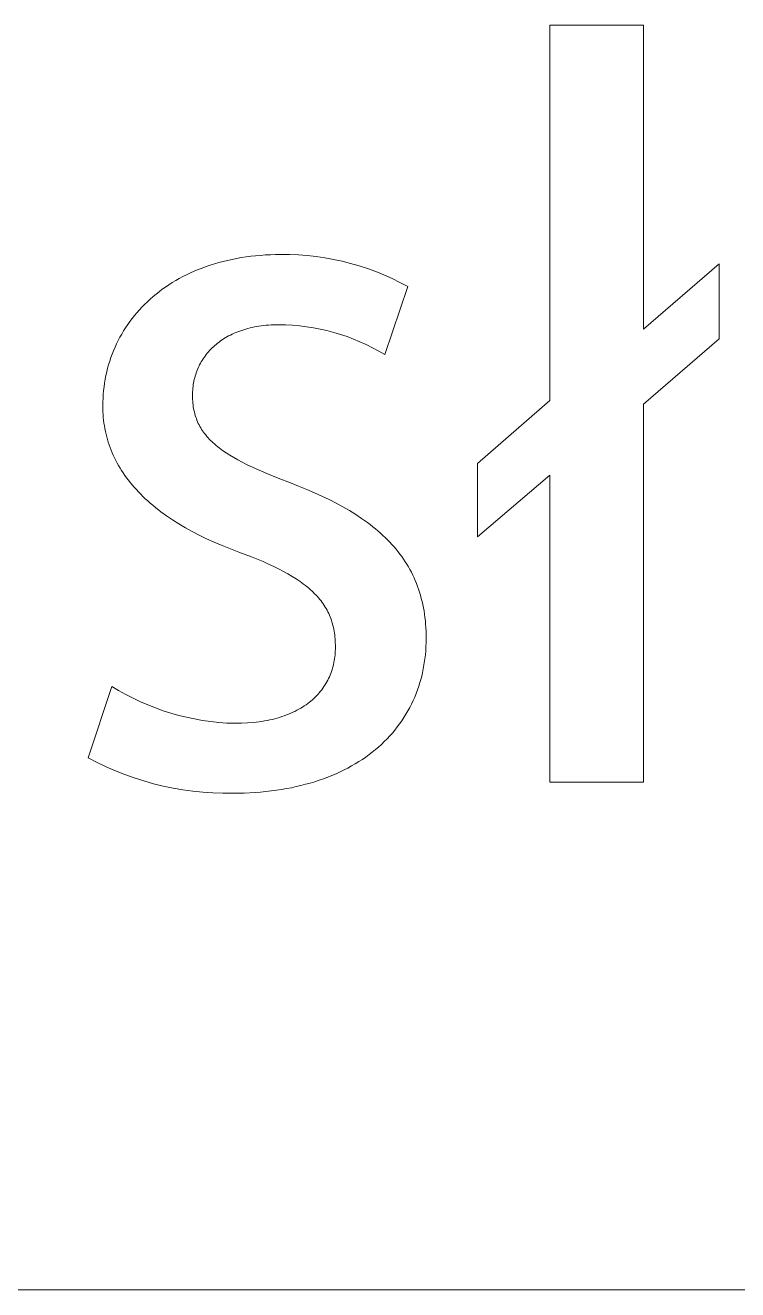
# Model space of a CAD drawing. Header units: millimetres. Extents: x -987 to 2591, y -102 to 2398.
# Drawn here: x 1912.87 to 1936.81, y -101.8 to -59.32 of the extents above; entities that cross this region are included whole.
import ezdxf

# ---------------------------------------------------------------- set-up
doc = ezdxf.new("R2010")
doc.units = ezdxf.units.MM
doc.header["$MEASUREMENT"] = 0
doc.layers.add('Domyślny', color=7, linetype='Continuous', true_color=0x000000)

msp = doc.modelspace()

# ---------------------------------------------------------------- linework, layer by layer
at = {"layer": 'Domyślny', "color": 18, "lineweight": 15, "true_color": 0x000000}
for p, q in [((1930.49, -71.924), (1930.49, -59.319)), ((1930.49, -59.319), (1933.647, -59.319)), ((1933.647, -59.319), (1933.647, -69.529)), ((1920.128, -67.125), (1920.286, -67.101)), ((1920.286, -67.101), (1920.446, -67.08)), ((1920.446, -67.08), (1920.609, -67.062)), ((1920.609, -67.062), (1920.774, -67.048)), ((1920.774, -67.048), (1920.941, -67.036)), ((1920.941, -67.036), (1921.11, -67.028)), ((1921.11, -67.028), (1921.282, -67.023)), ((1921.282, -67.023), (1921.455, -67.021)), ((1921.455, -67.021), (1921.752, -67.023)), ((1921.752, -67.023), (1922.048, -67.035)), ((1922.048, -67.035), (1922.344, -67.057)), ((1922.344, -67.057), (1922.638, -67.09)), ((1922.638, -67.09), (1922.932, -67.132)), ((1918.545, -67.582), (1918.677, -67.527)), ((1918.677, -67.527), (1918.811, -67.474)), ((1918.811, -67.474), (1918.948, -67.424)), ((1918.948, -67.424), (1919.087, -67.377)), ((1919.087, -67.377), (1919.228, -67.332)), ((1919.228, -67.332), (1919.372, -67.291)), ((1919.372, -67.291), (1919.519, -67.252)), ((1919.519, -67.252), (1919.667, -67.216)), ((1919.667, -67.216), (1919.819, -67.183)), ((1919.819, -67.183), (1919.972, -67.153)), ((1919.972, -67.153), (1920.128, -67.125)), ((1922.932, -67.132), (1923.223, -67.184)), ((1923.223, -67.184), (1923.513, -67.247)), ((1923.513, -67.247), (1923.801, -67.319)), ((1923.801, -67.319), (1924.085, -67.401)), ((1924.085, -67.401), (1924.367, -67.493)), ((1924.367, -67.493), (1924.646, -67.594)), ((1933.647, -69.529), (1936.184, -67.337)), ((1936.184, -67.337), (1936.184, -69.851)), ((1917.694, -68.038), (1917.808, -67.966)), ((1917.808, -67.966), (1917.924, -67.896)), ((1917.924, -67.896), (1918.043, -67.828)), ((1918.043, -67.828), (1918.165, -67.763)), ((1918.165, -67.763), (1918.289, -67.7)), ((1918.289, -67.7), (1918.416, -67.64)), ((1918.416, -67.64), (1918.545, -67.582)), ((1924.646, -67.594), (1924.921, -67.705)), ((1924.921, -67.705), (1925.192, -67.825)), ((1925.192, -67.825), (1925.458, -67.955)), ((1925.458, -67.955), (1925.72, -68.093)), ((1917.164, -68.434), (1917.265, -68.35)), ((1917.265, -68.35), (1917.368, -68.269)), ((1917.368, -68.269), (1917.474, -68.19)), ((1917.474, -68.19), (1917.583, -68.113)), ((1917.583, -68.113), (1917.694, -68.038)), ((1925.72, -68.093), (1924.946, -70.381)), ((1916.703, -68.881), (1916.79, -68.788)), ((1916.79, -68.788), (1916.879, -68.696)), ((1916.879, -68.696), (1916.972, -68.607)), ((1916.972, -68.607), (1917.067, -68.519)), ((1917.067, -68.519), (1917.164, -68.434)), ((1916.384, -69.274), (1916.459, -69.173)), ((1916.459, -69.173), (1916.538, -69.074)), ((1916.538, -69.074), (1916.619, -68.977)), ((1916.619, -68.977), (1916.703, -68.881)), ((1916.111, -69.693), (1916.175, -69.586)), ((1916.175, -69.586), (1916.241, -69.48)), ((1916.241, -69.48), (1916.311, -69.376)), ((1916.311, -69.376), (1916.384, -69.274)), ((1919.946, -69.641), (1919.884, -69.668)), ((1920.01, -69.616), (1919.946, -69.641)), ((1920.076, -69.591), (1920.01, -69.616)), ((1920.142, -69.568), (1920.076, -69.591)), ((1920.21, -69.546), (1920.142, -69.568)), ((1920.28, -69.525), (1920.21, -69.546)), ((1920.35, -69.506), (1920.28, -69.525)), ((1920.422, -69.488), (1920.35, -69.506)), ((1920.495, -69.471), (1920.422, -69.488)), ((1920.57, -69.455), (1920.495, -69.471)), ((1920.645, -69.441), (1920.57, -69.455)), ((1920.722, -69.429), (1920.645, -69.441)), ((1920.801, -69.417), (1920.722, -69.429)), ((1920.88, -69.408), (1920.801, -69.417)), ((1920.961, -69.399), (1920.88, -69.408)), ((1921.043, -69.392), (1920.961, -69.399)), ((1921.126, -69.387), (1921.043, -69.392)), ((1921.211, -69.383), (1921.126, -69.387)), ((1921.297, -69.381), (1921.211, -69.383)), ((1921.384, -69.38), (1921.297, -69.381)), ((1921.618, -69.384), (1921.384, -69.38)), ((1921.852, -69.397), (1921.618, -69.384)), ((1922.085, -69.417), (1921.852, -69.397)), ((1922.317, -69.445), (1922.085, -69.417)), ((1922.549, -69.481), (1922.317, -69.445)), ((1922.779, -69.525), (1922.549, -69.481)), ((1923.007, -69.577), (1922.779, -69.525)), ((1923.234, -69.636), (1923.007, -69.577)), ((1923.458, -69.703), (1923.234, -69.636)), ((1915.885, -70.137), (1915.937, -70.024)), ((1915.937, -70.024), (1915.992, -69.912)), ((1915.992, -69.912), (1916.05, -69.802)), ((1916.05, -69.802), (1916.111, -69.693)), ((1919.235, -70.079), (1919.19, -70.119)), ((1919.282, -70.039), (1919.235, -70.079)), ((1919.33, -70), (1919.282, -70.039)), ((1919.379, -69.962), (1919.33, -70)), ((1919.43, -69.925), (1919.379, -69.962)), ((1919.482, -69.889), (1919.43, -69.925)), ((1919.535, -69.854), (1919.482, -69.889)), ((1919.59, -69.821), (1919.535, -69.854)), ((1919.646, -69.788), (1919.59, -69.821)), ((1919.703, -69.756), (1919.646, -69.788)), ((1919.762, -69.726), (1919.703, -69.756)), ((1919.822, -69.697), (1919.762, -69.726)), ((1919.884, -69.668), (1919.822, -69.697)), ((1923.68, -69.778), (1923.458, -69.703)), ((1923.899, -69.86), (1923.68, -69.778)), ((1924.115, -69.95), (1923.899, -69.86)), ((1924.328, -70.047), (1924.115, -69.95)), ((1924.538, -70.151), (1924.328, -70.047)), ((1936.184, -69.851), (1933.647, -72.043)), ((1915.707, -70.604), (1915.747, -70.485)), ((1915.747, -70.485), (1915.79, -70.368)), ((1915.79, -70.368), (1915.836, -70.252)), ((1915.836, -70.252), (1915.885, -70.137)), ((1918.878, -70.478), (1918.845, -70.526)), ((1918.912, -70.43), (1918.878, -70.478)), ((1918.947, -70.383), (1918.912, -70.43)), ((1918.984, -70.337), (1918.947, -70.383)), ((1919.022, -70.292), (1918.984, -70.337)), ((1919.062, -70.247), (1919.022, -70.292)), ((1919.103, -70.204), (1919.062, -70.247)), ((1919.146, -70.161), (1919.103, -70.204)), ((1919.19, -70.119), (1919.146, -70.161)), ((1924.744, -70.263), (1924.538, -70.151)), ((1924.946, -70.381), (1924.744, -70.263)), ((1915.606, -70.966), (1915.637, -70.844)), ((1915.637, -70.844), (1915.67, -70.723)), ((1915.67, -70.723), (1915.707, -70.604)), ((1918.634, -70.94), (1918.614, -70.995)), ((1918.655, -70.886), (1918.634, -70.94)), ((1918.678, -70.833), (1918.655, -70.886)), ((1918.702, -70.78), (1918.678, -70.833)), ((1918.728, -70.728), (1918.702, -70.78)), ((1918.755, -70.676), (1918.728, -70.728)), ((1918.784, -70.626), (1918.755, -70.676)), ((1918.813, -70.576), (1918.784, -70.626)), ((1918.845, -70.526), (1918.813, -70.576)), ((1915.516, -71.465), (1915.533, -71.339)), ((1915.533, -71.339), (1915.554, -71.213)), ((1915.554, -71.213), (1915.579, -71.089)), ((1915.579, -71.089), (1915.606, -70.966)), ((1918.525, -71.334), (1918.516, -71.392)), ((1918.537, -71.276), (1918.525, -71.334)), ((1918.549, -71.219), (1918.537, -71.276)), ((1918.563, -71.162), (1918.549, -71.219)), ((1918.579, -71.106), (1918.563, -71.162)), ((1918.596, -71.05), (1918.579, -71.106)), ((1918.614, -70.995), (1918.596, -71.05)), ((1915.481, -71.848), (1915.489, -71.72)), ((1915.489, -71.72), (1915.501, -71.592)), ((1915.501, -71.592), (1915.516, -71.465)), ((1918.49, -71.69), (1918.489, -71.751)), ((1918.489, -71.751), (1918.49, -71.817)), ((1918.492, -71.63), (1918.49, -71.69)), ((1918.496, -71.57), (1918.492, -71.63)), ((1918.501, -71.51), (1918.496, -71.57)), ((1918.508, -71.451), (1918.501, -71.51)), ((1918.516, -71.392), (1918.508, -71.451)), ((1915.475, -72.108), (1915.476, -71.978)), ((1915.476, -72.205), (1915.475, -72.108)), ((1915.476, -71.978), (1915.481, -71.848)), ((1915.479, -72.302), (1915.476, -72.205)), ((1918.49, -71.817), (1918.492, -71.883)), ((1918.492, -71.883), (1918.496, -71.947)), ((1918.496, -71.947), (1918.501, -72.01)), ((1918.501, -72.01), (1918.508, -72.072)), ((1918.508, -72.072), (1918.516, -72.133)), ((1918.516, -72.133), (1918.526, -72.194)), ((1918.526, -72.194), (1918.537, -72.253)), ((1928.059, -74.044), (1930.49, -71.924)), ((1933.647, -72.043), (1933.647, -84.743)), ((1915.484, -72.397), (1915.479, -72.302)), ((1915.492, -72.493), (1915.484, -72.397)), ((1915.502, -72.588), (1915.492, -72.493)), ((1915.514, -72.682), (1915.502, -72.588)), ((1918.537, -72.253), (1918.55, -72.311)), ((1918.55, -72.311), (1918.565, -72.368)), ((1918.565, -72.368), (1918.581, -72.424)), ((1918.581, -72.424), (1918.598, -72.48)), ((1918.598, -72.48), (1918.617, -72.534)), ((1918.617, -72.534), (1918.638, -72.588)), ((1918.638, -72.588), (1918.66, -72.641)), ((1918.66, -72.641), (1918.684, -72.693)), ((1915.528, -72.775), (1915.514, -72.682)), ((1915.544, -72.868), (1915.528, -72.775)), ((1915.563, -72.961), (1915.544, -72.868)), ((1915.583, -73.053), (1915.563, -72.961)), ((1915.606, -73.144), (1915.583, -73.053)), ((1918.684, -72.693), (1918.71, -72.745)), ((1918.71, -72.745), (1918.737, -72.795)), ((1918.737, -72.795), (1918.765, -72.845)), ((1918.765, -72.845), (1918.796, -72.894)), ((1918.796, -72.894), (1918.827, -72.943)), ((1918.827, -72.943), (1918.861, -72.99)), ((1918.861, -72.99), (1918.896, -73.038)), ((1918.896, -73.038), (1918.932, -73.084)), ((1915.631, -73.235), (1915.606, -73.144)), ((1915.659, -73.325), (1915.631, -73.235)), ((1915.688, -73.415), (1915.659, -73.325)), ((1915.72, -73.504), (1915.688, -73.415)), ((1918.932, -73.084), (1918.971, -73.13)), ((1918.971, -73.13), (1919.011, -73.175)), ((1919.011, -73.175), (1919.052, -73.22)), ((1919.052, -73.22), (1919.095, -73.264)), ((1919.095, -73.264), (1919.14, -73.308)), ((1919.14, -73.308), (1919.186, -73.352)), ((1919.186, -73.352), (1919.234, -73.394)), ((1919.234, -73.394), (1919.284, -73.437)), ((1919.284, -73.437), (1919.335, -73.479)), ((1919.335, -73.479), (1919.388, -73.52)), ((1915.754, -73.592), (1915.72, -73.504)), ((1915.79, -73.68), (1915.754, -73.592)), ((1915.828, -73.767), (1915.79, -73.68)), ((1915.869, -73.854), (1915.828, -73.767)), ((1915.912, -73.94), (1915.869, -73.854)), ((1919.388, -73.52), (1919.443, -73.561)), ((1919.443, -73.561), (1919.5, -73.602)), ((1919.5, -73.602), (1919.617, -73.683)), ((1919.617, -73.683), (1919.742, -73.763)), ((1919.742, -73.763), (1919.873, -73.841)), ((1919.873, -73.841), (1920.011, -73.919)), ((1915.957, -74.025), (1915.912, -73.94)), ((1916.004, -74.11), (1915.957, -74.025)), ((1916.054, -74.194), (1916.004, -74.11)), ((1916.105, -74.277), (1916.054, -74.194)), ((1916.159, -74.36), (1916.105, -74.277)), ((1920.011, -73.919), (1920.156, -73.996)), ((1920.156, -73.996), (1920.308, -74.073)), ((1920.308, -74.073), (1920.633, -74.226)), ((1920.633, -74.226), (1920.986, -74.38)), ((1928.059, -76.51), (1928.059, -74.044)), ((1916.216, -74.442), (1916.159, -74.36)), ((1916.274, -74.523), (1916.216, -74.442)), ((1916.335, -74.604), (1916.274, -74.523)), ((1916.398, -74.684), (1916.335, -74.604)), ((1916.463, -74.763), (1916.398, -74.684)), ((1916.531, -74.842), (1916.463, -74.763)), ((1920.986, -74.38), (1921.367, -74.535)), ((1921.367, -74.535), (1921.777, -74.694)), ((1921.777, -74.694), (1922.055, -74.801)), ((1930.49, -74.437), (1928.059, -76.51)), ((1930.49, -84.743), (1930.49, -74.437)), ((1916.601, -74.92), (1916.531, -74.842)), ((1916.673, -74.997), (1916.601, -74.92)), ((1916.747, -75.074), (1916.673, -74.997)), ((1916.824, -75.15), (1916.747, -75.074)), ((1916.902, -75.225), (1916.824, -75.15)), ((1922.055, -74.801), (1922.325, -74.91)), ((1922.325, -74.91), (1922.586, -75.023)), ((1922.586, -75.023), (1922.838, -75.137)), ((1922.838, -75.137), (1923.082, -75.255)), ((1916.984, -75.299), (1916.902, -75.225)), ((1917.067, -75.373), (1916.984, -75.299)), ((1917.153, -75.446), (1917.067, -75.373)), ((1917.241, -75.518), (1917.153, -75.446)), ((1917.424, -75.66), (1917.241, -75.518)), ((1923.082, -75.255), (1923.317, -75.375)), ((1923.317, -75.375), (1923.544, -75.498)), ((1923.544, -75.498), (1923.762, -75.625)), ((1917.616, -75.8), (1917.424, -75.66)), ((1917.817, -75.936), (1917.616, -75.8)), ((1918.028, -76.069), (1917.817, -75.936)), ((1923.762, -75.625), (1923.971, -75.754)), ((1923.971, -75.754), (1924.171, -75.887)), ((1924.171, -75.887), (1924.363, -76.024)), ((1924.363, -76.024), (1924.455, -76.093)), ((1918.248, -76.199), (1918.028, -76.069)), ((1918.477, -76.326), (1918.248, -76.199)), ((1918.716, -76.449), (1918.477, -76.326)), ((1918.964, -76.569), (1918.716, -76.449)), ((1924.455, -76.093), (1924.545, -76.164)), ((1924.545, -76.164), (1924.633, -76.235)), ((1924.633, -76.235), (1924.719, -76.307)), ((1924.719, -76.307), (1924.803, -76.381)), ((1924.803, -76.381), (1924.885, -76.455)), ((1924.885, -76.455), (1924.964, -76.53)), ((1919.221, -76.686), (1918.964, -76.569)), ((1919.488, -76.8), (1919.221, -76.686)), ((1919.764, -76.91), (1919.488, -76.8)), ((1924.964, -76.53), (1925.041, -76.606)), ((1925.041, -76.606), (1925.116, -76.684)), ((1925.116, -76.684), (1925.189, -76.762)), ((1925.189, -76.762), (1925.259, -76.842)), ((1925.259, -76.842), (1925.328, -76.922)), ((1920.05, -77.017), (1919.764, -76.91)), ((1920.471, -77.177), (1920.05, -77.017)), ((1920.859, -77.338), (1920.471, -77.177)), ((1925.328, -76.922), (1925.394, -77.004)), ((1925.394, -77.004), (1925.458, -77.086)), ((1925.458, -77.086), (1925.519, -77.17)), ((1925.519, -77.17), (1925.579, -77.255)), ((1925.579, -77.255), (1925.636, -77.341)), ((1921.041, -77.419), (1920.859, -77.338)), ((1921.216, -77.5), (1921.041, -77.419)), ((1921.382, -77.582), (1921.216, -77.5)), ((1921.541, -77.665), (1921.382, -77.582)), ((1921.692, -77.748), (1921.541, -77.665)), ((1925.636, -77.341), (1925.691, -77.428)), ((1925.691, -77.428), (1925.744, -77.517)), ((1925.744, -77.517), (1925.794, -77.606)), ((1925.794, -77.606), (1925.843, -77.697)), ((1925.843, -77.697), (1925.889, -77.789)), ((1921.836, -77.833), (1921.692, -77.748)), ((1921.972, -77.918), (1921.836, -77.833)), ((1922.101, -78.005), (1921.972, -77.918)), ((1922.163, -78.049), (1922.101, -78.005)), ((1922.223, -78.093), (1922.163, -78.049)), ((1922.281, -78.138), (1922.223, -78.093)), ((1922.337, -78.183), (1922.281, -78.138)), ((1925.889, -77.789), (1925.933, -77.883)), ((1925.933, -77.883), (1925.974, -77.977)), ((1925.974, -77.977), (1926.014, -78.073)), ((1926.014, -78.073), (1926.051, -78.17)), ((1922.392, -78.228), (1922.337, -78.183)), ((1922.445, -78.274), (1922.392, -78.228)), ((1922.496, -78.321), (1922.445, -78.274)), ((1922.545, -78.368), (1922.496, -78.321)), ((1922.593, -78.415), (1922.545, -78.368)), ((1922.639, -78.463), (1922.593, -78.415)), ((1922.684, -78.511), (1922.639, -78.463)), ((1922.726, -78.56), (1922.684, -78.511)), ((1922.767, -78.609), (1922.726, -78.56)), ((1926.051, -78.17), (1926.086, -78.268)), ((1926.086, -78.268), (1926.119, -78.368)), ((1926.119, -78.368), (1926.149, -78.469)), ((1926.149, -78.469), (1926.177, -78.572)), ((1926.177, -78.572), (1926.203, -78.675)), ((1922.807, -78.659), (1922.767, -78.609)), ((1922.844, -78.71), (1922.807, -78.659)), ((1922.88, -78.761), (1922.844, -78.71)), ((1922.915, -78.812), (1922.88, -78.761)), ((1922.948, -78.865), (1922.915, -78.812)), ((1922.979, -78.918), (1922.948, -78.865)), ((1923.009, -78.971), (1922.979, -78.918)), ((1923.037, -79.026), (1923.009, -78.971)), ((1926.203, -78.675), (1926.227, -78.781)), ((1926.227, -78.781), (1926.248, -78.887)), ((1926.248, -78.887), (1926.268, -78.995)), ((1926.268, -78.995), (1926.285, -79.105)), ((1923.064, -79.081), (1923.037, -79.026)), ((1923.089, -79.137), (1923.064, -79.081)), ((1923.112, -79.193), (1923.089, -79.137)), ((1923.134, -79.25), (1923.112, -79.193)), ((1923.155, -79.308), (1923.134, -79.25)), ((1923.174, -79.367), (1923.155, -79.308)), ((1923.191, -79.427), (1923.174, -79.367)), ((1923.207, -79.487), (1923.191, -79.427)), ((1926.285, -79.105), (1926.299, -79.215)), ((1926.299, -79.215), (1926.312, -79.328)), ((1926.312, -79.328), (1926.322, -79.442)), ((1923.222, -79.548), (1923.207, -79.487)), ((1923.235, -79.61), (1923.222, -79.548)), ((1923.247, -79.673), (1923.235, -79.61)), ((1923.257, -79.737), (1923.247, -79.673)), ((1923.266, -79.802), (1923.257, -79.737)), ((1923.273, -79.867), (1923.266, -79.802)), ((1926.322, -79.442), (1926.33, -79.557)), ((1926.33, -79.557), (1926.335, -79.674)), ((1926.335, -79.674), (1926.339, -79.792)), ((1926.339, -79.792), (1926.34, -79.912)), ((1923.279, -79.934), (1923.273, -79.867)), ((1923.284, -80.001), (1923.279, -79.934)), ((1923.287, -80.07), (1923.284, -80.001)), ((1923.289, -80.139), (1923.287, -80.07)), ((1923.287, -80.342), (1923.289, -80.276)), ((1923.29, -80.21), (1923.289, -80.139)), ((1923.289, -80.276), (1923.29, -80.21)), ((1926.333, -80.194), (1926.324, -80.333)), ((1926.338, -80.054), (1926.333, -80.194)), ((1926.34, -79.912), (1926.338, -80.054)), ((1923.24, -80.727), (1923.251, -80.664)), ((1923.251, -80.664), (1923.262, -80.6)), ((1923.262, -80.6), (1923.27, -80.537)), ((1923.27, -80.537), (1923.277, -80.472)), ((1923.277, -80.472), (1923.283, -80.407)), ((1923.283, -80.407), (1923.287, -80.342)), ((1926.297, -80.607), (1926.278, -80.742)), ((1926.312, -80.471), (1926.297, -80.607)), ((1926.324, -80.333), (1926.312, -80.471)), ((1923.111, -81.15), (1923.135, -81.092)), ((1923.135, -81.092), (1923.156, -81.032)), ((1923.156, -81.032), (1923.176, -80.973)), ((1923.176, -80.973), (1923.194, -80.912)), ((1923.194, -80.912), (1923.211, -80.851)), ((1923.211, -80.851), (1923.226, -80.789)), ((1923.226, -80.789), (1923.24, -80.727)), ((1926.23, -81.008), (1926.2, -81.138)), ((1926.255, -80.876), (1926.23, -81.008)), ((1926.278, -80.742), (1926.255, -80.876)), ((1914.986, -83.927), (1915.773, -81.532)), ((1915.773, -81.532), (1916.007, -81.673)), ((1922.867, -81.592), (1922.904, -81.539)), ((1922.904, -81.539), (1922.938, -81.486)), ((1922.938, -81.486), (1922.971, -81.432)), ((1922.971, -81.432), (1923.003, -81.377)), ((1923.003, -81.377), (1923.032, -81.322)), ((1923.032, -81.322), (1923.06, -81.265)), ((1923.06, -81.265), (1923.087, -81.208)), ((1923.087, -81.208), (1923.111, -81.15)), ((1926.093, -81.52), (1926.051, -81.645)), ((1926.132, -81.395), (1926.093, -81.52)), ((1926.168, -81.267), (1926.132, -81.395)), ((1926.2, -81.138), (1926.168, -81.267)), ((1916.007, -81.673), (1916.247, -81.805)), ((1916.247, -81.805), (1916.49, -81.93)), ((1916.49, -81.93), (1916.738, -82.047)), ((1922.467, -82.022), (1922.518, -81.978)), ((1922.518, -81.978), (1922.567, -81.933)), ((1922.567, -81.933), (1922.615, -81.887)), ((1922.615, -81.887), (1922.661, -81.84)), ((1922.661, -81.84), (1922.706, -81.792)), ((1922.706, -81.792), (1922.749, -81.744)), ((1922.749, -81.744), (1922.79, -81.694)), ((1922.79, -81.694), (1922.83, -81.643)), ((1922.83, -81.643), (1922.867, -81.592)), ((1925.956, -81.888), (1925.903, -82.007)), ((1926.005, -81.767), (1925.956, -81.888)), ((1926.051, -81.645), (1926.005, -81.767)), ((1916.738, -82.047), (1916.989, -82.155)), ((1916.989, -82.155), (1917.244, -82.255)), ((1917.244, -82.255), (1917.502, -82.346)), ((1917.502, -82.346), (1917.763, -82.429)), ((1921.791, -82.432), (1921.861, -82.401)), ((1921.861, -82.401), (1921.929, -82.368)), ((1921.929, -82.368), (1921.996, -82.334)), ((1921.996, -82.334), (1922.061, -82.299)), ((1922.061, -82.299), (1922.124, -82.263)), ((1922.124, -82.263), (1922.185, -82.226)), ((1922.185, -82.226), (1922.245, -82.187)), ((1922.245, -82.187), (1922.303, -82.148)), ((1922.303, -82.148), (1922.359, -82.107)), ((1922.359, -82.107), (1922.414, -82.065)), ((1922.414, -82.065), (1922.467, -82.022)), ((1925.727, -82.354), (1925.662, -82.466)), ((1925.789, -82.24), (1925.727, -82.354)), ((1925.848, -82.124), (1925.789, -82.24)), ((1925.903, -82.007), (1925.848, -82.124)), ((1917.763, -82.429), (1918.026, -82.503)), ((1918.026, -82.503), (1918.292, -82.568)), ((1918.292, -82.568), (1918.56, -82.624)), ((1918.56, -82.624), (1918.829, -82.672)), ((1918.829, -82.672), (1919.1, -82.71)), ((1919.1, -82.71), (1919.372, -82.739)), ((1919.372, -82.739), (1919.645, -82.76)), ((1919.645, -82.76), (1919.918, -82.771)), ((1919.918, -82.771), (1920.13, -82.768)), ((1920.13, -82.768), (1920.335, -82.758)), ((1920.335, -82.758), (1920.533, -82.742)), ((1920.533, -82.742), (1920.629, -82.731)), ((1920.629, -82.731), (1920.724, -82.719)), ((1920.724, -82.719), (1920.816, -82.706)), ((1920.816, -82.706), (1920.907, -82.691)), ((1920.907, -82.691), (1920.996, -82.674)), ((1920.996, -82.674), (1921.083, -82.656)), ((1921.083, -82.656), (1921.169, -82.637)), ((1921.169, -82.637), (1921.253, -82.616)), ((1921.253, -82.616), (1921.335, -82.594)), ((1921.335, -82.594), (1921.415, -82.57)), ((1921.415, -82.57), (1921.494, -82.545)), ((1921.494, -82.545), (1921.571, -82.519)), ((1921.571, -82.519), (1921.646, -82.491)), ((1921.646, -82.491), (1921.719, -82.463)), ((1921.719, -82.463), (1921.791, -82.432)), ((1925.447, -82.79), (1925.369, -82.894)), ((1925.522, -82.684), (1925.447, -82.79)), ((1925.594, -82.576), (1925.522, -82.684)), ((1925.662, -82.466), (1925.594, -82.576)), ((1925.117, -83.195), (1925.027, -83.291)), ((1925.204, -83.097), (1925.117, -83.195)), ((1925.288, -82.996), (1925.204, -83.097)), ((1925.369, -82.894), (1925.288, -82.996)), ((1924.635, -83.654), (1924.529, -83.74)), ((1924.737, -83.567), (1924.635, -83.654)), ((1924.837, -83.477), (1924.737, -83.567)), ((1924.933, -83.385), (1924.837, -83.477)), ((1925.027, -83.291), (1924.933, -83.385)), ((1915.285, -84.084), (1914.986, -83.927)), ((1915.589, -84.23), (1915.285, -84.084)), ((1924.077, -84.058), (1923.957, -84.132)), ((1924.195, -83.982), (1924.077, -84.058)), ((1924.309, -83.903), (1924.195, -83.982)), ((1924.421, -83.823), (1924.309, -83.903)), ((1924.529, -83.74), (1924.421, -83.823)), ((1915.898, -84.366), (1915.589, -84.23)), ((1916.211, -84.491), (1915.898, -84.366)), ((1916.529, -84.605), (1916.211, -84.491)), ((1923.174, -84.523), (1923.034, -84.579)), ((1923.312, -84.464), (1923.174, -84.523)), ((1923.447, -84.402), (1923.312, -84.464)), ((1923.579, -84.338), (1923.447, -84.402)), ((1923.708, -84.272), (1923.579, -84.338)), ((1923.834, -84.203), (1923.708, -84.272)), ((1923.957, -84.132), (1923.834, -84.203)), ((1916.85, -84.708), (1916.529, -84.605)), ((1917.175, -84.8), (1916.85, -84.708)), ((1917.503, -84.88), (1917.175, -84.8)), ((1917.833, -84.949), (1917.503, -84.88)), ((1918.166, -85.006), (1917.833, -84.949)), ((1921.81, -84.933), (1921.645, -84.964)), ((1921.972, -84.898), (1921.81, -84.933)), ((1922.132, -84.861), (1921.972, -84.898)), ((1922.289, -84.82), (1922.132, -84.861)), ((1922.444, -84.778), (1922.289, -84.82)), ((1922.596, -84.732), (1922.444, -84.778)), ((1922.744, -84.683), (1922.596, -84.732)), ((1922.89, -84.632), (1922.744, -84.683)), ((1923.034, -84.579), (1922.89, -84.632)), ((1933.647, -84.743), (1930.49, -84.743)), ((1918.5, -85.052), (1918.166, -85.006)), ((1918.836, -85.086), (1918.5, -85.052)), ((1919.172, -85.108), (1918.836, -85.086)), ((1919.51, -85.119), (1919.172, -85.108)), ((1919.847, -85.118), (1919.51, -85.119)), ((1920.227, -85.112), (1919.847, -85.118)), ((1920.597, -85.093), (1920.227, -85.112)), ((1920.778, -85.079), (1920.597, -85.093)), ((1920.957, -85.062), (1920.778, -85.079)), ((1921.133, -85.042), (1920.957, -85.062)), ((1921.306, -85.019), (1921.133, -85.042)), ((1921.477, -84.993), (1921.306, -85.019)), ((1921.645, -84.964), (1921.477, -84.993)), ((2587.303, -101.8), (-987.026, -101.8)), ((2587.303, -101.8), (1238.647, -101.8))]:
    msp.add_line(p, q, dxfattribs=at)

doc.saveas('drawing.dxf')
